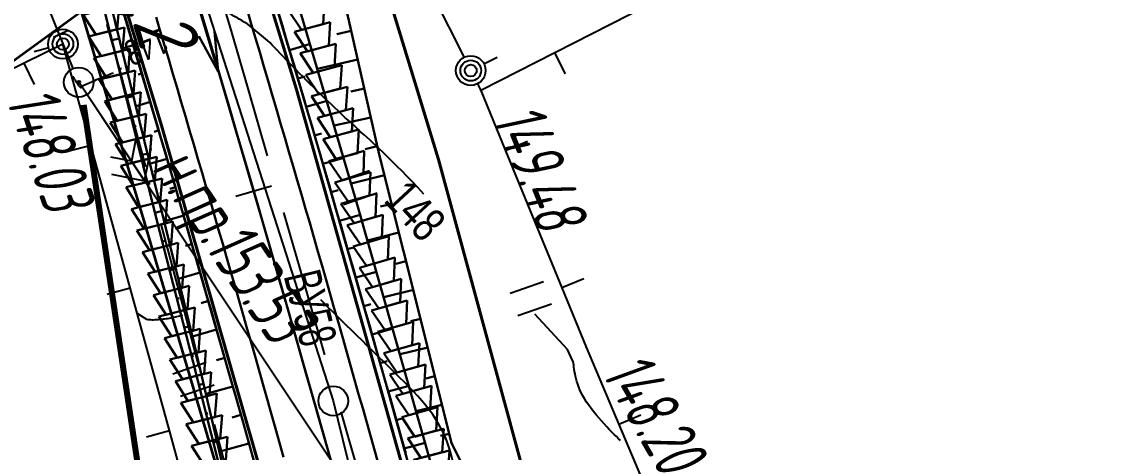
# Model space of a CAD drawing. Header units: millimetres. Extents: x -1799 to 6962, y -1020 to 4121.
# Drawn here: x 6834.9 to 6909.1, y -596.3 to -567.2 of the extents above; entities that cross this region are included whole.
import ezdxf

# ---------------------------------------------------------------- set-up
doc = ezdxf.new("R2010")
doc.units = ezdxf.units.MM
doc.linetypes.add('CONTI', pattern=[0])
for name, color, linetype, lineweight in [('10', 1, 'Continuous', 35), ('КОПИЯ_ОСЬ_13_ОТКОСЫ', 7, 'Continuous', 30), ('КОПИЯ_ОСЬ_ГРАНИЦЫ_ПОЛОС', 7, 'Continuous', 30), ('КОПИЯ_ОСЬ_ОТКОСЫ', 7, 'Continuous', 30), ('Новые опоры', 5, 'Continuous', 35), ('Огражд-перила', 1, 'ограждение2', 40), ('ОСЬ_ВЕРХ_ПОКРЫТИЯ_ГРАНИЦЫ_ПОЛОС', 7, 'Continuous', 30), ('ОСЬ_ВЕРХ_ПОКРЫТИЯ_ОСЬ', 1, 'Continuous', 30), ('Уклоны ПЧ', 5, 'Continuous', 30)]:
    doc.layers.add(name, color=color, linetype=linetype, lineweight=lineweight)
for name, color, linetype in [('GOR_BDEFAULT', 212, 'CONTI'), ('NAD_MDEFAULT', 7, 'CONTI'), ('PI_OTDEFAULT', 172, 'CONTI'), ('PI_TTDEFAULT', 5, 'CONTI'), ('SIT_LDEFAULT', 7, 'CONTI'), ('USLZNDEFAULT', 7, 'CONTI'), ('канава', 7, 'Continuous'), ('КОПИЯ_ОСЬ_ТАНГЕНСЫ', 1, 'Continuous'), ('ОСЬ_ВЕРХ_ПОКРЫТИЯ_ПИКЕТЫ', 1, 'Continuous'), ('ОСЬ_ВЕРХ_ПОКРЫТИЯ_ТАНГЕНСЫ', 1, 'Continuous'), ('разметка', 7, 'Continuous')]:
    doc.layers.add(name, color=color, linetype=linetype)
doc.layers.get('КОПИЯ_ОСЬ_ОТКОСЫ').off()
doc.styles.add('eskd', font='spds.shx', dxfattribs={"width": 1.2, "oblique": 15})
doc.styles.add('SHRFT', font='TXT', dxfattribs={"width": 3.5})
doc.styles.get("Standard").update_dxf_attribs({"font": 'arial.ttf'})
doc.styles.add('ГОСТ', font='', dxfattribs={"oblique": 15, "height": 4})
doc.styles.get('ГОСТ').set_extended_font_data('GOST type A')
doc.linetypes.add('ограждение2', pattern='A,0.25,-0.1,[132,ltypeshp.shx,S=0.1,R=0,X=-0.1,Y=0],-0.1,1', length=1.45)

# ---------------------------------------------------------------- blocks, each defined once
blk = doc.blocks.new('BL_2011')
at = {"color": 0}
for p, q in [((0, 0), (0, 2.4)), ((1.6, 0), (1.6, 2.4))]:
    blk.add_line(p, q, dxfattribs=at)
blk = doc.blocks.new('BL_26')
at = {"color": 0}
for radius in [1, 0.1]:
    blk.add_circle((0, 0), radius, dxfattribs=at)
blk = doc.blocks.new('6')
at = {"layer": 'канава', "color": 5, "linetype": 'Continuous', "lineweight": 30}
for p, q in [((-1.5, -1.25), (-1.5, 1.25)), ((0, 0.75), (-1.5, 1.25)), ((0, 0.75), (0, -0.75)), ((0, -0.75), (-1.5, -1.25))]:
    blk.add_line(p, q, dxfattribs=at)
blk = doc.blocks.new('*U57')
at = {"layer": 'КОПИЯ_ОСЬ_13_ОТКОСЫ'}
for points in [[(250.745, -436.868), (256.033, -454.832), (261.157, -472.842), (266.116, -490.899), (269.808, -500.302), (273.454, -509.722), (276.51, -521.282), (279.502, -532.858)], [(254.22, -436.877), (255.898, -444.238), (257.551, -451.604), (260.013, -461.345), (262.428, -471.097), (266.135, -478.409), (269.813, -485.736), (269.997, -489.852), (270.131, -490.128), (274.724, -499.16), (279.274, -508.213), (279.115, -518.639), (278.901, -529.064)], [(255.673, -443.245), (254.685, -443.469)], [(256.115, -445.196), (253.399, -445.809)], [(256.554, -447.147), (255.649, -447.351)], [(256.992, -449.099), (254.526, -449.651)], [(257.428, -451.051), (256.605, -451.234)], [(257.905, -452.993), (255.665, -453.563)], [(258.398, -454.931), (257.651, -455.12)], [(258.888, -456.87), (256.775, -457.404)], [(259.377, -458.809), (258.673, -458.986)], [(259.864, -460.749), (257.878, -461.247)], [(260.349, -462.689), (259.687, -462.855)], [(260.833, -464.63), (258.973, -465.092)], [(261.314, -466.571), (260.694, -466.725)], [(261.793, -468.513), (260.061, -468.94)], [(262.271, -470.455), (261.693, -470.597)]]:
    blk.add_lwpolyline(points, dxfattribs=at)
blk = doc.blocks.new('*U60')
at = {"layer": 'КОПИЯ_ОСЬ_13_ОТКОСЫ'}
for points in [[(270.297, -450.326), (275.918, -473.208), (281.274, -496.154), (282.914, -503.429), (284.528, -510.71), (287.228, -523.184), (290.183, -534.663), (293.073, -546.158)], [(269.793, -450.476), (271.622, -457.732), (273.427, -464.994), (275.899, -474.652), (278.323, -484.323), (280.183, -492.078), (282.013, -499.84), (282.859, -503.739), (282.926, -504.03), (285.013, -513.625), (287.054, -523.229), (289.583, -532.859), (292.065, -542.5)], [(270.41, -452.911), (270.914, -452.784)], [(270.899, -454.85), (271.067, -454.808)], [(271.386, -456.79), (271.882, -456.666)], [(271.872, -458.73), (272.037, -458.689)], [(272.356, -460.671), (272.843, -460.549)], [(272.838, -462.612), (273, -462.571)], [(273.318, -464.553), (273.796, -464.435)], [(273.813, -466.491), (273.972, -466.45)], [(274.312, -468.428), (274.74, -468.318)], [(274.808, -470.365), (274.951, -470.329)], [(275.302, -472.303), (275.678, -472.208)], [(275.795, -474.242), (275.92, -474.21)], [(276.285, -476.181), (276.608, -476.099)], [(276.774, -478.12), (276.881, -478.093)], [(277.261, -480.06), (277.53, -479.992)]]:
    blk.add_lwpolyline(points, dxfattribs=at)
blk = doc.blocks.new('Стрелка')
at = {"layer": 'Уклоны ПЧ', "ltscale": 2}
for points in [[(-0.023, -0.048), (-0.023, 17.972)], [(-0.023, -0.048), (-0.578, 2.622)], [(-0.023, -0.048), (0.532, 2.622)]]:
    blk.add_lwpolyline(points, dxfattribs=at)

msp = doc.modelspace()

# ---------------------------------------------------------------- linework, layer by layer
at = {"layer": '10'}
for points in [[(6272.926, 214.103), (6326.936, 163.713), (6390.826, 91.903), (6445.506, 26.023), (6488.066, -17.697), (6602.516, -114.867), (6670.756, -176.527), (6691.376, -194.227), (6715.476, -214.907), (6720.356, -219.097), (6734.476, -237.297), (6740.016, -244.427), (6757.116, -284.907), (6764.766, -303.037), (6770.366, -319.067), (6793.346, -384.837), (6802.166, -388.777), (6818.266, -433.077), (6818.266, -433.077), (6854.476, -549.107), (6853.296, -551.027), (6857.046, -557.057), (6862.996, -576.497), (6882.058, -646.693)], [(6893.698, -739.663), (6896.038, -716.233), (6894.478, -695.143), (6882.058, -646.693), (6862.996, -576.497), (6857.046, -557.057)], [(6827.636, -564.447), (6830.276, -572.757), (6838.856, -566.517), (6843.136, -580.797), (6843.136, -580.797), (6853.108, -614.593), (6860.778, -669.623), (6861.348, -673.673), (6863.458, -688.743), (6868.228, -703.413), (6859.498, -712.663), (6864.398, -716.093), (6868.468, -727.073), (6863.258, -739.043)], [(6843.136, -580.797), (6853.108, -614.593), (6860.778, -669.623), (6861.348, -673.673), (6863.458, -688.743), (6868.228, -703.413), (6859.498, -712.663), (6864.398, -716.093), (6868.468, -727.073), (6863.258, -739.043), (6864.268, -742.903)]]:
    msp.add_lwpolyline(points, dxfattribs=at)
at = {"layer": 'GOR_BDEFAULT', "color": 212, "flags": 128}
for points, elevation in [([(6862.002, -578.841), (6861.582, -578.401), (6861.202, -578.001), (6860.842, -577.631), (6860.522, -577.301), (6860.212, -576.991), (6859.932, -576.711), (6859.672, -576.451), (6859.432, -576.211), (6859.202, -575.991), (6858.982, -575.781), (6858.772, -575.581), (6858.562, -575.391), (6858.362, -575.211), (6858.162, -575.021), (6857.962, -574.841), (6857.752, -574.651), (6857.542, -574.461), (6857.332, -574.261), (6857.112, -574.061), (6856.892, -573.861), (6856.672, -573.661), (6856.442, -573.451), (6856.212, -573.231), (6855.982, -573.021), (6855.752, -572.801), (6855.512, -572.571), (6855.272, -572.351), (6855.042, -572.121), (6854.802, -571.891), (6854.562, -571.651), (6854.322, -571.411), (6854.082, -571.171), (6853.842, -570.931), (6853.612, -570.691), (6853.382, -570.461), (6853.152, -570.221), (6852.932, -569.991), (6852.712, -569.771), (6852.502, -569.551), (6852.302, -569.341), (6852.112, -569.141), (6851.922, -568.951), (6851.752, -568.781), (6851.592, -568.611), (6851.442, -568.461), (6850.122, -567.371), (6850.042, -567.331), (6849.962, -567.281), (6849.872, -567.231), (6849.792, -567.181), (6849.702, -567.131), (6849.612, -567.071), (6849.522, -567.021), (6849.432, -566.971), (6849.342, -566.921), (6849.252, -566.871), (6849.172, -566.831), (6849.102, -566.781), (6849.022, -566.741), (6848.962, -566.701), (6848.902, -566.671)], 148), ([(6838.292, -570.881), (6838.312, -570.921), (6838.342, -570.961), (6838.362, -571.011), (6838.392, -571.051), (6838.422, -571.101), (6838.452, -571.151), (6838.492, -571.201), (6838.522, -571.251), (6838.552, -571.301), (6838.582, -571.351), (6838.612, -571.401), (6838.642, -571.441), (6838.672, -571.491), (6838.702, -571.521), (6838.722, -571.561), (6838.842, -571.661), (6838.852, -571.611), (6838.882, -571.561), (6839.362, -571.341)], 148), ([(6839.362, -571.341), (6839.462, -571.301), (6839.562, -571.261), (6839.662, -571.211), (6839.782, -571.161), (6839.902, -571.111), (6840.022, -571.061), (6840.152, -571.011), (6840.272, -570.961), (6840.402, -570.911), (6840.522, -570.861), (6840.642, -570.811), (6840.752, -570.771), (6840.852, -570.721), (6840.952, -570.681), (6841.042, -570.651)], 148), ([(6839.362, -571.341), (6839.462, -571.301), (6839.562, -571.261), (6839.662, -571.211), (6839.782, -571.161), (6839.902, -571.111), (6840.022, -571.061), (6840.152, -571.011), (6840.272, -570.961), (6840.402, -570.911), (6840.522, -570.861), (6840.642, -570.811), (6840.752, -570.771), (6840.852, -570.721), (6840.952, -570.681), (6841.042, -570.651)], 148), ([(6888.842, -634.671), (6887.362, -632.841), (6887.132, -632.751), (6886.952, -632.661), (6886.802, -632.531), (6886.662, -632.391), (6886.512, -632.251), (6886.132, -631.711), (6886.072, -631.611), (6886.012, -631.511), (6885.942, -631.391), (6885.872, -631.271), (6885.802, -631.141), (6885.722, -631.001), (6885.662, -630.861), (6885.592, -630.711), (6885.532, -630.561), (6885.482, -630.411), (6885.442, -630.261), (6885.402, -630.111), (6885.382, -629.961), (6885.362, -629.811), (6885.372, -629.661), (6885.382, -629.521), (6885.412, -629.371), (6885.452, -629.231), (6885.492, -629.081), (6885.532, -628.931), (6885.572, -628.761), (6885.602, -628.581), (6885.622, -628.391), (6885.632, -628.181), (6885.622, -627.951), (6885.582, -627.691), (6885.532, -627.411), (6885.442, -627.101), (6885.322, -626.751), (6885.172, -626.381), (6884.982, -625.971), (6884.752, -625.521), (6884.492, -625.051), (6884.202, -624.561), (6883.882, -624.051), (6883.542, -623.531), (6883.182, -623.011), (6882.792, -622.481), (6882.402, -621.961), (6881.992, -621.451), (6881.582, -620.961), (6881.162, -620.491), (6880.732, -620.041), (6880.312, -619.621), (6879.892, -619.241), (6879.482, -618.911), (6879.082, -618.601), (6878.682, -618.341), (6878.282, -618.091), (6877.892, -617.881), (6877.512, -617.681), (6877.122, -617.491), (6876.742, -617.321), (6876.362, -617.151), (6875.982, -616.971), (6875.612, -616.801), (6875.232, -616.611), (6874.852, -616.411), (6874.462, -616.191), (6874.082, -615.951), (6873.692, -615.681), (6873.302, -615.391), (6872.922, -615.081), (6872.532, -614.741), (6872.152, -614.401), (6871.782, -614.051), (6871.412, -613.691), (6871.052, -613.331), (6870.712, -612.971), (6870.382, -612.621), (6870.072, -612.281), (6869.782, -611.951), (6869.502, -611.631), (6869.252, -611.341), (6869.022, -611.081), (6867.732, -609.401), (6867.452, -608.641), (6867.452, -608.571), (6867.442, -608.511), (6867.442, -608.441), (6867.442, -608.371), (6867.432, -608.301), (6867.432, -608.231), (6867.432, -608.161), (6867.422, -608.091), (6867.412, -608.011), (6867.402, -607.941), (6867.382, -607.871), (6867.362, -607.791), (6867.342, -607.721), (6867.302, -607.641), (6867.272, -607.571), (6867.222, -607.501), (6867.172, -607.421), (6867.122, -607.351), (6867.062, -607.271), (6866.992, -607.201), (6866.922, -607.121), (6866.842, -607.041), (6866.762, -606.951), (6866.682, -606.861), (6866.592, -606.771), (6866.502, -606.671), (6866.412, -606.571), (6866.322, -606.461), (6866.222, -606.351), (6866.122, -606.221), (6866.032, -606.091), (6865.932, -605.951), (6865.832, -605.801), (6865.742, -605.641), (6865.642, -605.471), (6865.542, -605.281), (6865.452, -605.081), (6865.362, -604.861), (6865.272, -604.631), (6865.182, -604.371), (6865.102, -604.101), (6865.022, -603.801), (6864.952, -603.481), (6864.882, -603.141), (6864.812, -602.771), (6864.752, -602.381), (6864.692, -601.961), (6864.642, -601.531), (6864.582, -601.071), (6864.532, -600.611), (6864.482, -600.131), (6864.422, -599.651), (6864.352, -599.161), (6864.292, -598.671), (6864.212, -598.191), (6864.132, -597.711), (6864.032, -597.241), (6863.932, -596.781), (6863.812, -596.331), (6863.682, -595.911), (6863.542, -595.501), (6863.382, -595.121), (6863.202, -594.751), (6863.012, -594.401), (6862.812, -594.061), (6862.592, -593.731), (6862.362, -593.411), (6862.112, -593.101), (6861.852, -592.791), (6861.582, -592.481), (6861.292, -592.171), (6860.992, -591.861), (6860.682, -591.541), (6860.352, -591.221), (6860.012, -590.881), (6859.672, -590.541), (6859.312, -590.181), (6858.942, -589.821), (6858.572, -589.461), (6858.202, -589.101), (6857.832, -588.731), (6857.462, -588.381), (6857.112, -588.021), (6856.762, -587.681), (6856.422, -587.351), (6856.102, -587.041), (6855.802, -586.741), (6855.522, -586.471), (6855.262, -586.211), (6855.032, -585.991)], 146), ([(6842.672, -586.901), (6843.272, -587.291)], 146), ([(6843.272, -587.291), (6843.362, -587.301), (6843.452, -587.311), (6843.542, -587.311), (6843.642, -587.321), (6843.752, -587.321), (6843.862, -587.311), (6843.962, -587.311), (6844.082, -587.301), (6844.192, -587.291), (6844.302, -587.281), (6844.412, -587.271), (6844.522, -587.261), (6844.622, -587.241), (6844.732, -587.231), (6844.822, -587.211)], 146), ([(6843.272, -587.291), (6843.362, -587.301), (6843.452, -587.311), (6843.542, -587.311), (6843.642, -587.321), (6843.752, -587.321), (6843.862, -587.311), (6843.962, -587.311), (6844.082, -587.301), (6844.192, -587.291), (6844.302, -587.281), (6844.412, -587.271), (6844.522, -587.261), (6844.622, -587.241), (6844.732, -587.231), (6844.822, -587.211)], 146), ([(6844.822, -587.211), (6845.722, -587.011)], 146), ([(6875.272, -595.481), (6875.142, -595.361), (6875.002, -595.221), (6874.852, -595.071), (6874.682, -594.911), (6874.512, -594.731), (6874.342, -594.551), (6874.162, -594.361), (6873.982, -594.161), (6873.802, -593.951), (6873.622, -593.741), (6873.452, -593.531), (6873.282, -593.321), (6873.122, -593.101), (6872.982, -592.891), (6872.852, -592.681), (6872.732, -592.471), (6872.622, -592.261), (6872.532, -592.061), (6872.452, -591.871), (6872.392, -591.671), (6872.332, -591.491), (6872.282, -591.311), (6872.242, -591.141), (6872.202, -590.971), (6872.172, -590.811), (6872.152, -590.661), (6872.122, -590.521), (6872.112, -590.391), (6872.092, -590.271), (6872.072, -590.161), (6871.702, -589.331), (6869.492, -586.941)], 148)]:
    msp.add_lwpolyline(points, dxfattribs=dict(at, elevation=elevation))
at = {"layer": 'PI_TTDEFAULT', "color": 5}
for p in [(6838.702, -571.291, 148.032), (6865.842, -571.851, 149.48), (6872.952, -589.171, 148.198)]:
    msp.add_point(p, dxfattribs=at)
at = {"layer": 'SIT_LDEFAULT', "color": 7}
for p, q in [((6838.332, -570.361), (6835.702, -563.871)), ((6862.022, -564.251), (6864.722, -569.611)), ((6879.742, -564.751), (6870.832, -569.301)), ((6849.012, -567.841), (6848.662, -566.651)), ((6837.002, -568.241), (6837.932, -567.791)), ((6840.592, -567.361), (6840.652, -567.561)), ((6840.652, -567.561), (6841.402, -570.271)), ((6850.132, -571.721), (6849.022, -567.841)), ((6837.632, -568.711), (6835.012, -570.001)), ((6839.512, -575.531), (6837.632, -568.701)), ((6836.672, -568.971), (6835.702, -569.241)), ((6870.832, -569.301), (6865.842, -571.851)), ((6871.562, -570.721), (6870.832, -569.301)), ((6835.012, -570.001), (6829.622, -572.661)), ((6835.722, -571.441), (6835.012, -570.001)), ((6866.052, -570.051), (6866.952, -569.601)), ((6841.402, -570.271), (6842.452, -574.161)), ((6863.622, -608.641), (6838.702, -571.291)), ((6851.442, -576.251), (6850.132, -571.721)), ((6865.612, -571.391), (6865.842, -571.851)), ((6839.262, -572.121), (6843.142, -577.941)), ((6865.842, -571.851), (6867.512, -575.911)), ((6842.452, -574.161), (6843.212, -577.011)), ((6842.532, -575.231), (6842.252, -576.611)), ((6868.992, -575.301), (6867.512, -575.911)), ((6837.972, -575.951), (6839.512, -575.531)), ((6842.162, -585.171), (6839.512, -575.531)), ((6843.142, -577.941), (6843.582, -575.731)), ((6867.512, -575.911), (6871.302, -585.161)), ((6842.252, -576.611), (6840.872, -576.341)), ((6840.922, -577.501), (6843.142, -577.941)), ((6853.842, -584.591), (6852.552, -580.091)), ((6844.252, -580.871), (6845.842, -586.841)), ((6855.312, -589.691), (6853.842, -584.591)), ((6872.792, -584.561), (6871.312, -585.171)), ((6840.622, -585.591), (6842.162, -585.171)), ((6844.822, -594.811), (6842.162, -585.171)), ((6871.312, -585.171), (6872.952, -589.171)), ((6845.832, -586.841), (6846.812, -590.531)), ((6872.952, -589.171), (6875.162, -594.391)), ((6858.062, -599.311), (6856.422, -593.541)), ((6876.632, -593.771), (6875.162, -594.391)), ((6847.852, -594.401), (6849.672, -601.291)), ((6875.162, -594.391), (6878.662, -602.691)), ((6843.272, -595.231), (6844.822, -594.811)), ((6847.472, -604.451), (6844.822, -594.811))]:
    msp.add_line(p, q, dxfattribs=at)
for centre, radius in [((6837.632, -568.711), 1), ((6837.632, -568.711), 0.7), ((6837.632, -568.711), 0.4), ((6865.162, -570.501), 1), ((6865.162, -570.501), 0.7), ((6865.162, -570.501), 0.4)]:
    msp.add_circle(centre, radius, dxfattribs=at)
at = {"layer": 'КОПИЯ_ОСЬ_13_ОТКОСЫ'}
for points in [[(6849.685, -558.242), (6854.607, -574.831), (6859.391, -591.461), (6864.034, -608.13), (6868.537, -624.838), (6872.899, -641.583), (6877.12, -658.364)], [(6840.11, -561.127), (6845.009, -577.636), (6849.769, -594.184), (6854.389, -610.772), (6858.871, -627.399), (6863.211, -644.063), (6867.412, -660.762)], [(6852.173, -561.433), (6857.46, -579.397), (6862.584, -597.407), (6867.544, -615.464), (6871.235, -624.867), (6874.882, -634.287), (6877.937, -645.847), (6880.929, -657.423)], [(6840.828, -565.871), (6846.449, -588.753), (6851.805, -611.699), (6853.445, -618.974), (6855.059, -626.255), (6857.758, -638.729), (6860.713, -650.208), (6863.604, -661.703)], [(6852.931, -569.121), (6854.335, -568.706)], [(6842.401, -568.782), (6841.617, -569.015)], [(6842.969, -570.7), (6842.707, -570.777)], [(6853.496, -571.04), (6853.964, -570.902)], [(6843.536, -572.617), (6842.583, -572.898)], [(6854.06, -572.959), (6855.465, -572.547)], [(6844.101, -574.536), (6843.784, -574.629)], [(6854.621, -574.878), (6855.09, -574.741)], [(6844.664, -576.455), (6843.543, -576.784)], [(6855.182, -576.798), (6856.587, -576.389)], [(6845.225, -578.375), (6844.851, -578.484)], [(6855.739, -578.719), (6856.208, -578.583)], [(6845.784, -580.295), (6844.495, -580.67)], [(6856.296, -580.639), (6857.702, -580.233)], [(6846.341, -582.216), (6845.912, -582.34)], [(6856.85, -582.561), (6857.319, -582.426)], [(6846.897, -584.137), (6845.439, -584.558)], [(6857.402, -584.484), (6858.81, -584.08)], [(6847.451, -586.059), (6846.964, -586.199)], [(6857.953, -586.406), (6858.422, -586.272)], [(6848.002, -587.981), (6846.375, -588.448)], [(6858.502, -588.329), (6859.909, -587.928)], [(6848.552, -589.904), (6848.009, -590.059)], [(6859.049, -590.253), (6859.518, -590.12)], [(6849.1, -591.828), (6847.304, -592.339)], [(6859.594, -592.177), (6861.002, -591.78)], [(6849.646, -593.752), (6849.047, -593.922)], [(6860.137, -594.102), (6860.606, -593.97)], [(6850.191, -595.676), (6848.225, -596.231)], [(6860.678, -596.028), (6862.087, -595.633)]]:
    msp.add_lwpolyline(points, dxfattribs=at)
at = {"layer": 'КОПИЯ_ОСЬ_ГРАНИЦЫ_ПОЛОС'}
msp.add_lwpolyline([(6850.062, -566.385), (6850.348, -567.345), (6850.632, -568.304), (6850.917, -569.264), (6851.2, -570.224), (6851.484, -571.184), (6851.766, -572.144), (6852.049, -573.105), (6852.331, -574.065), (6852.612, -575.026), (6852.893, -575.987), (6853.173, -576.947), (6853.453, -577.908), (6853.733, -578.87), (6854.012, -579.831), (6854.29, -580.792), (6854.568, -581.754), (6854.846, -582.716), (6855.123, -583.678), (6855.399, -584.64), (6855.675, -585.602), (6855.951, -586.564), (6856.226, -587.526), (6856.501, -588.489), (6856.775, -589.452), (6857.049, -590.414), (6857.322, -591.377), (6857.594, -592.341), (6857.867, -593.304), (6858.138, -594.267), (6858.41, -595.231), (6858.681, -596.194), (6858.951, -597.158)], dxfattribs=at)
at = {"layer": 'КОПИЯ_ОСЬ_ТАНГЕНСЫ'}
for p, q in [((6821.672, -486.261), (6855.882, -592.811)), ((6855.882, -592.811), (6894.062, -748.341))]:
    msp.add_line(p, q, dxfattribs=at)
msp.add_circle((6855.882, -592.811), 1, dxfattribs=at)
at = {"layer": 'Новые опоры', "color": 1, "lineweight": 80, "ltscale": 7}
msp.add_lwpolyline([(6839.028, -572.813), (6845.841, -618.184), (6871.984, -611.013), (6909.121, -677.048)], dxfattribs=at)
at = {"layer": 'Огражд-перила', "ltscale": 7}
for points in [[(6896.7, -723.345), (6890.147, -719.987, -0.147582), (6888.554, -714.874, 0.044303), (6884.466, -689.142), (6884.466, -689.142), (6884.466, -689.142), (6884.466, -689.142), (6880.875, -675.358), (6876.458, -657.153), (6872.978, -643.266), (6865.471, -614.701), (6853.4, -571.782), (6843.094, -538.159), (6828.065, -491.494), (6818.207, -462.527), (6803.205, -420.15), (6784.642, -367.708), (6778.158, -349.714)], [(6769.559, -352.619), (6778.371, -378), (6801.678, -443.922), (6813.542, -477.411), (6825.83, -514.263), (6834.96, -543.468), (6844.279, -574.202), (6853.431, -606.082), (6861.013, -634.298), (6866.967, -657.33), (6871.548, -675.493, -0.012488), (6876.824, -700.767, -0.040689), (6878.214, -717.581, -0.039762), (6876.683, -733.804, -0.056014), (6870.452, -752.458, -0.095933), (6837.384, -790.69), (6811.373, -812.86), (6779.641, -839.9), (6746.176, -868.466), (6738.053, -875.408, -0.45951), (6730.063, -874.699, -1.674407)]]:
    msp.add_lwpolyline(points, format="xyb", dxfattribs=at)
at = {"layer": 'ОСЬ_ВЕРХ_ПОКРЫТИЯ_ГРАНИЦЫ_ПОЛОС'}
for points in [[(6841.724, -566.507), (6842.009, -567.462), (6842.293, -568.418), (6842.577, -569.373), (6842.861, -570.329), (6843.144, -571.285), (6843.426, -572.241), (6843.708, -573.198), (6843.99, -574.154), (6844.271, -575.111), (6844.551, -576.067), (6844.831, -577.024), (6845.111, -577.981), (6845.39, -578.938), (6845.669, -579.895), (6845.947, -580.853), (6846.225, -581.81), (6846.503, -582.768), (6846.78, -583.726), (6847.056, -584.683), (6847.332, -585.641), (6847.607, -586.6), (6847.882, -587.558), (6848.157, -588.516), (6848.431, -589.475), (6848.705, -590.434), (6848.978, -591.392), (6849.251, -592.351), (6849.523, -593.31), (6849.794, -594.27), (6850.066, -595.229), (6850.337, -596.189), (6850.607, -597.148)], [(6843.924, -566.885), (6844.208, -567.841), (6844.493, -568.798), (6844.776, -569.755), (6845.06, -570.712), (6845.342, -571.669), (6845.625, -572.626), (6845.907, -573.583), (6846.188, -574.541), (6846.469, -575.499), (6846.749, -576.456), (6847.029, -577.414), (6847.309, -578.372), (6847.588, -579.331), (6847.866, -580.289), (6848.145, -581.248), (6848.422, -582.206), (6848.699, -583.165), (6848.976, -584.124), (6849.252, -585.083), (6849.528, -586.042), (6849.803, -587.001), (6850.078, -587.961), (6850.353, -588.92), (6850.627, -589.88), (6850.9, -590.84), (6851.173, -591.8), (6851.445, -592.76), (6851.717, -593.72), (6851.989, -594.68), (6852.26, -595.641), (6852.531, -596.601)], [(6852.164, -566.528), (6852.449, -567.489), (6852.733, -568.449), (6853.017, -569.41), (6853.3, -570.371), (6853.583, -571.332), (6853.866, -572.294), (6854.148, -573.255), (6854.429, -574.216), (6854.71, -575.178), (6854.991, -576.14), (6855.271, -577.102), (6855.551, -578.064), (6855.83, -579.026), (6856.109, -579.988), (6856.387, -580.951), (6856.665, -581.913), (6856.942, -582.876), (6857.219, -583.839), (6857.495, -584.802), (6857.771, -585.765), (6858.046, -586.728), (6858.321, -587.691), (6858.596, -588.655), (6858.87, -589.619), (6859.143, -590.582), (6859.416, -591.546), (6859.689, -592.51), (6859.961, -593.475), (6860.233, -594.439), (6860.504, -595.403), (6860.775, -596.368)]]:
    msp.add_lwpolyline(points, dxfattribs=at)
at = {"layer": 'ОСЬ_ВЕРХ_ПОКРЫТИЯ_ОСЬ'}
msp.add_lwpolyline([(6833.954, -524.516, -0.017489), (6872.982, -662.471)], format="xyb", dxfattribs=at)
at = {"layer": 'ОСЬ_ВЕРХ_ПОКРЫТИЯ_ПИКЕТЫ'}
msp.add_line((6849.309, -578.982), (6851.709, -578.284), dxfattribs=at)
at = {"layer": 'ОСЬ_ВЕРХ_ПОКРЫТИЯ_ТАНГЕНСЫ'}
for p, q in [((6821.672, -486.261), (6855.882, -592.811)), ((6855.882, -592.811), (6894.062, -748.341))]:
    msp.add_line(p, q, dxfattribs=at)
msp.add_circle((6855.882, -592.811), 1, dxfattribs=at)
at = {"layer": 'разметка', "lineweight": 30, "ltscale": 7}
msp.add_lwpolyline([(6683.235, -202.238, -0.016421), (6708.994, -225.067, -0.069268), (6737.03, -259.559, -0.03752), (6750.467, -286.898, -0.011737), (6760.767, -314.548), (6773.314, -349.922), (6811.584, -457.82, -0.007544), (6830.897, -514.993, -0.000894), (6838.548, -538.969, -0.015332), (6872.565, -660.771, -0.007602), (6880.549, -694.188, -0.040426), (6883.353, -715.3)], format="xyb", dxfattribs=at)

# ---------------------------------------------------------------- block references
at = {"layer": 'USLZNDEFAULT', "color": 7, "rotation": 289}
for name, p in [('BL_26', (6838.702, -571.291)), ('BL_2011', (6856.062, -578.031)), ('BL_2011', (6867.812, -585.531)), ('BL_2011', (6845.042, -590.981))]:
    msp.add_blockref(name, p, dxfattribs=at)
at = {"layer": 'КОПИЯ_ОСЬ_13_ОТКОСЫ'}
for name, p in [('*U60', (6570.531, -115.545)), ('*U57', (6601.427, -124.565))]:
    msp.add_blockref(name, p, dxfattribs=at)
at = {"layer": 'КОПИЯ_ОСЬ_ОТКОСЫ'}
for p, rotation in [((6840.573, -567.893), 284.0866878135923), ((6854.466, -567.565), 285.0987588203151), ((6854.857, -569.013), 285.0987588203151), ((6840.938, -569.348), 284.0866878135923), ((6855.244, -570.462), 284.9021725887976), ((6841.303, -570.803), 284.0866878135923), ((6855.63, -571.911), 284.9021725887976), ((6841.668, -572.258), 284.0866878135923), ((6856.016, -573.361), 284.9021725887976), ((6842.032, -573.713), 283.8901812823636), ((6856.402, -574.81), 284.9021725887976), ((6842.392, -575.169), 283.8901812823636), ((6856.788, -576.26), 284.9021725887976), ((6842.752, -576.625), 283.8901812823636), ((6857.191, -577.705), 286.0127555103966), ((6843.112, -578.081), 283.8901812823636), ((6857.605, -579.146), 286.0127555103966), ((6843.472, -579.538), 283.8901812823636), ((6858.019, -580.588), 286.0127555103966), ((6843.836, -580.993), 284.3625827778301), ((6858.433, -582.03), 286.0127555103966), ((6844.208, -582.446), 284.3625827778301), ((6858.846, -583.472), 286.0127555103966), ((6844.58, -583.899), 284.3625827778301), ((6844.952, -585.352), 284.3625827778301), ((6859.26, -584.914), 286.0127555103966), ((6845.324, -586.805), 284.3625827778301), ((6859.674, -586.355), 286.0127555103966), ((6845.696, -588.258), 284.3625827778301), ((6860.081, -587.799), 285.7338576570145), ((6846.068, -589.712), 284.3625827778301), ((6860.488, -589.243), 285.7338576570145), ((6846.436, -591.166), 284.0835071639867), ((6860.895, -590.687), 285.7338576570145), ((6846.801, -592.621), 284.0835071639867), ((6861.301, -592.13), 285.7338576570145), ((6847.166, -594.076), 284.0835071639867), ((6861.708, -593.574), 285.7338576570145), ((6862.115, -595.018), 285.7338576570145), ((6847.531, -595.531), 284.0835071639867), ((6862.514, -596.464), 284.6624559207087), ((6847.896, -596.985), 284.0835071639867), ((6862.894, -597.915), 284.6624559207087)]:
    msp.add_blockref('6', p, dxfattribs=dict(at, rotation=rotation))
at = {"layer": 'Уклоны ПЧ', "rotation": 16.7254751426224}
msp.add_blockref('Стрелка', (6848.117, -570.52), dxfattribs=at)

# ---------------------------------------------------------------- texts
at = {"layer": 'GOR_BDEFAULT', "color": 212, "style": 'SHRFT', "width": 0.75}
for height, rotation, p in [(1.7223, 201.17375, (6844.317, -567.581, 148)), (2.3625, 312.74885, (6859.217, -579.305, 148))]:
    msp.add_text('148', height=height, rotation=rotation, dxfattribs=at).set_placement(p)
at = {"layer": 'NAD_MDEFAULT', "color": 7, "style": 'eskd', "oblique": 10, "width": 0.8}
msp.add_text('н.пр.153.53', height=3.5, rotation=304, dxfattribs=at).set_placement((6843.582, -577.077))
at = {"layer": 'PI_OTDEFAULT', "color": 172, "style": 'eskd', "oblique": 10, "width": 0.8}
for s, rotation, p in [('148.03', 289, (6833.771, -572.432)), ('149.48', 292, (6866.582, -573.711)), ('148.20', 300, (6873.942, -590.911))]:
    msp.add_text(s, height=3.5, rotation=rotation, dxfattribs=at).set_placement(p)
at = {"layer": 'КОПИЯ_ОСЬ_ТАНГЕНСЫ', "width": 0.6}
msp.add_text('ВУ58', height=2.5, rotation=283.79241, dxfattribs=at).set_placement((6852.522, -584.368))
at = {"layer": 'ОСЬ_ВЕРХ_ПОКРЫТИЯ_ТАНГЕНСЫ', "width": 0.6}
msp.add_text('ВУ58', height=2.5, rotation=283.79241, dxfattribs=at).set_placement((6852.522, -584.368))
at = {"layer": 'Уклоны ПЧ', "style": 'ГОСТ', "oblique": 15}
msp.add_text('333,2', height=4, rotation=286.91449, dxfattribs=at).set_placement((6839.979, -559.585))

doc.saveas('drawing.dxf')
